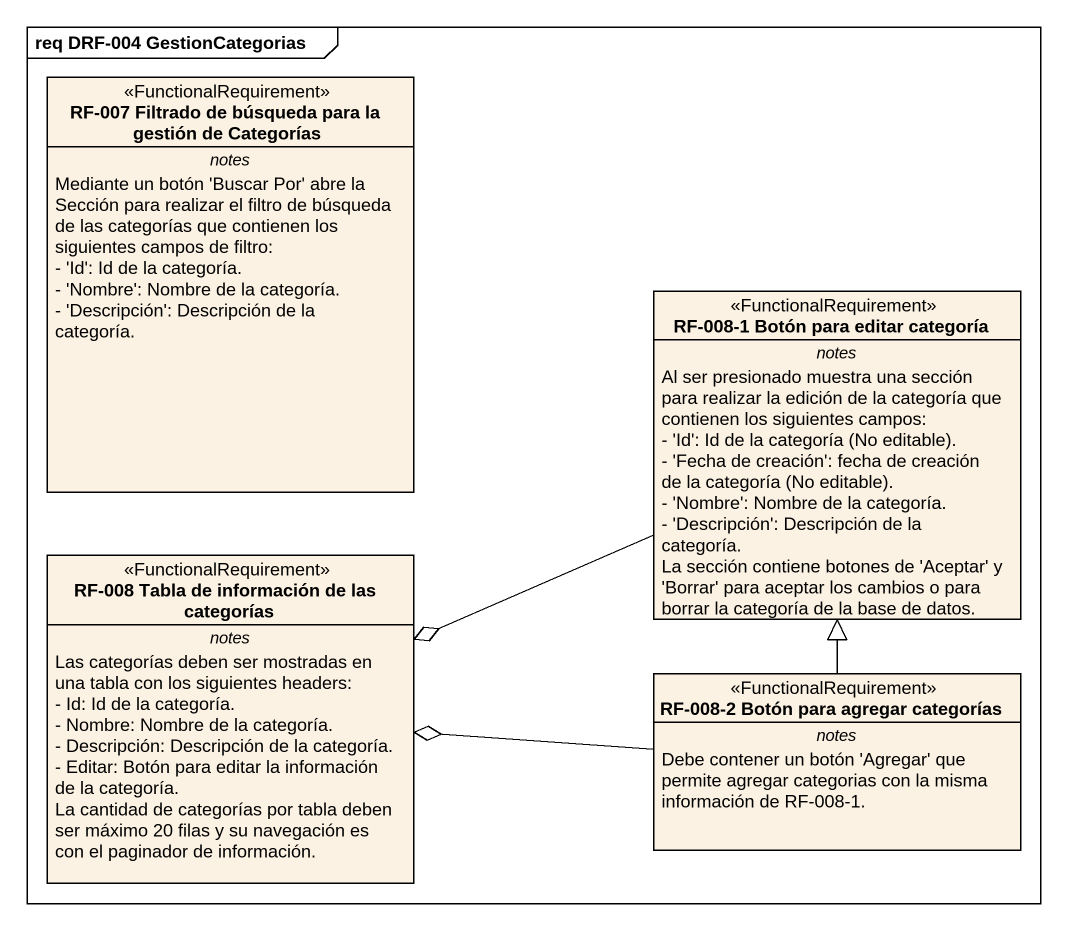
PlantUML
@startuml
mainframe req DRF-004 GestionCategorias
hide circle
hide empty members
skinparam classAttributeIconSize 0
class "RF-007 Filtrado de búsqueda para la gestión de Categorías" as RF_007_Filtrado_de_búsqueda <<FunctionalRequirement>> {
  -- notes --
  Mediante un botón 'Buscar Por' abre la Sección para realizar el filtro de búsqueda de las categorías que contienen los siguientes campos de filtro:
  - 'Id': Id de la categoría.
  - 'Nombre': Nombre de la categoría.
  - 'Descripción': Descripción de la categoría.
}
class "RF-008-1 Botón para editar categoría" as RF_008_1_Botón_para_editar <<FunctionalRequirement>> {
  -- notes --
  Al ser presionado muestra una sección para realizar la edición de la categoría que contienen los siguientes campos:
  {field} - 'Id': Id de la categoría (No editable).
  {field} - 'Fecha de creación': fecha de creación de la categoría (No editable).
  - 'Nombre': Nombre de la categoría.
  - 'Descripción': Descripción de la categoría.
  La sección contiene botones de 'Aceptar' y 'Borrar' para aceptar los cambios o para borrar la categoría de la base de datos.
}
class "RF-008 Tabla de información de las categorías" as RF_008_Tabla_de_información <<FunctionalRequirement>> {
  -- notes --
  Las categorías deben ser mostradas en una tabla con los siguientes headers:
  - Id: Id de la categoría.
  - Nombre: Nombre de la categoría.
  - Descripción: Descripción de la categoría.
  - Editar: Botón para editar la información de la categoría.
  La cantidad de categorías por tabla deben ser máximo 20 filas y su navegación es con el paginador de información.
}
class "RF-008-2 Botón para agregar categorías" as RF_008_2_Botón_para_agregar <<FunctionalRequirement>> {
  -- notes --
  Debe contener un botón 'Agregar' que permite agregar categorias con la misma información de RF-008-1.
}
RF_008_1_Botón_para_editar -left-o RF_008_Tabla_de_información
RF_008_2_Botón_para_agregar -up-|> RF_008_1_Botón_para_editar
RF_008_2_Botón_para_agregar -left-o RF_008_Tabla_de_información
@enduml
